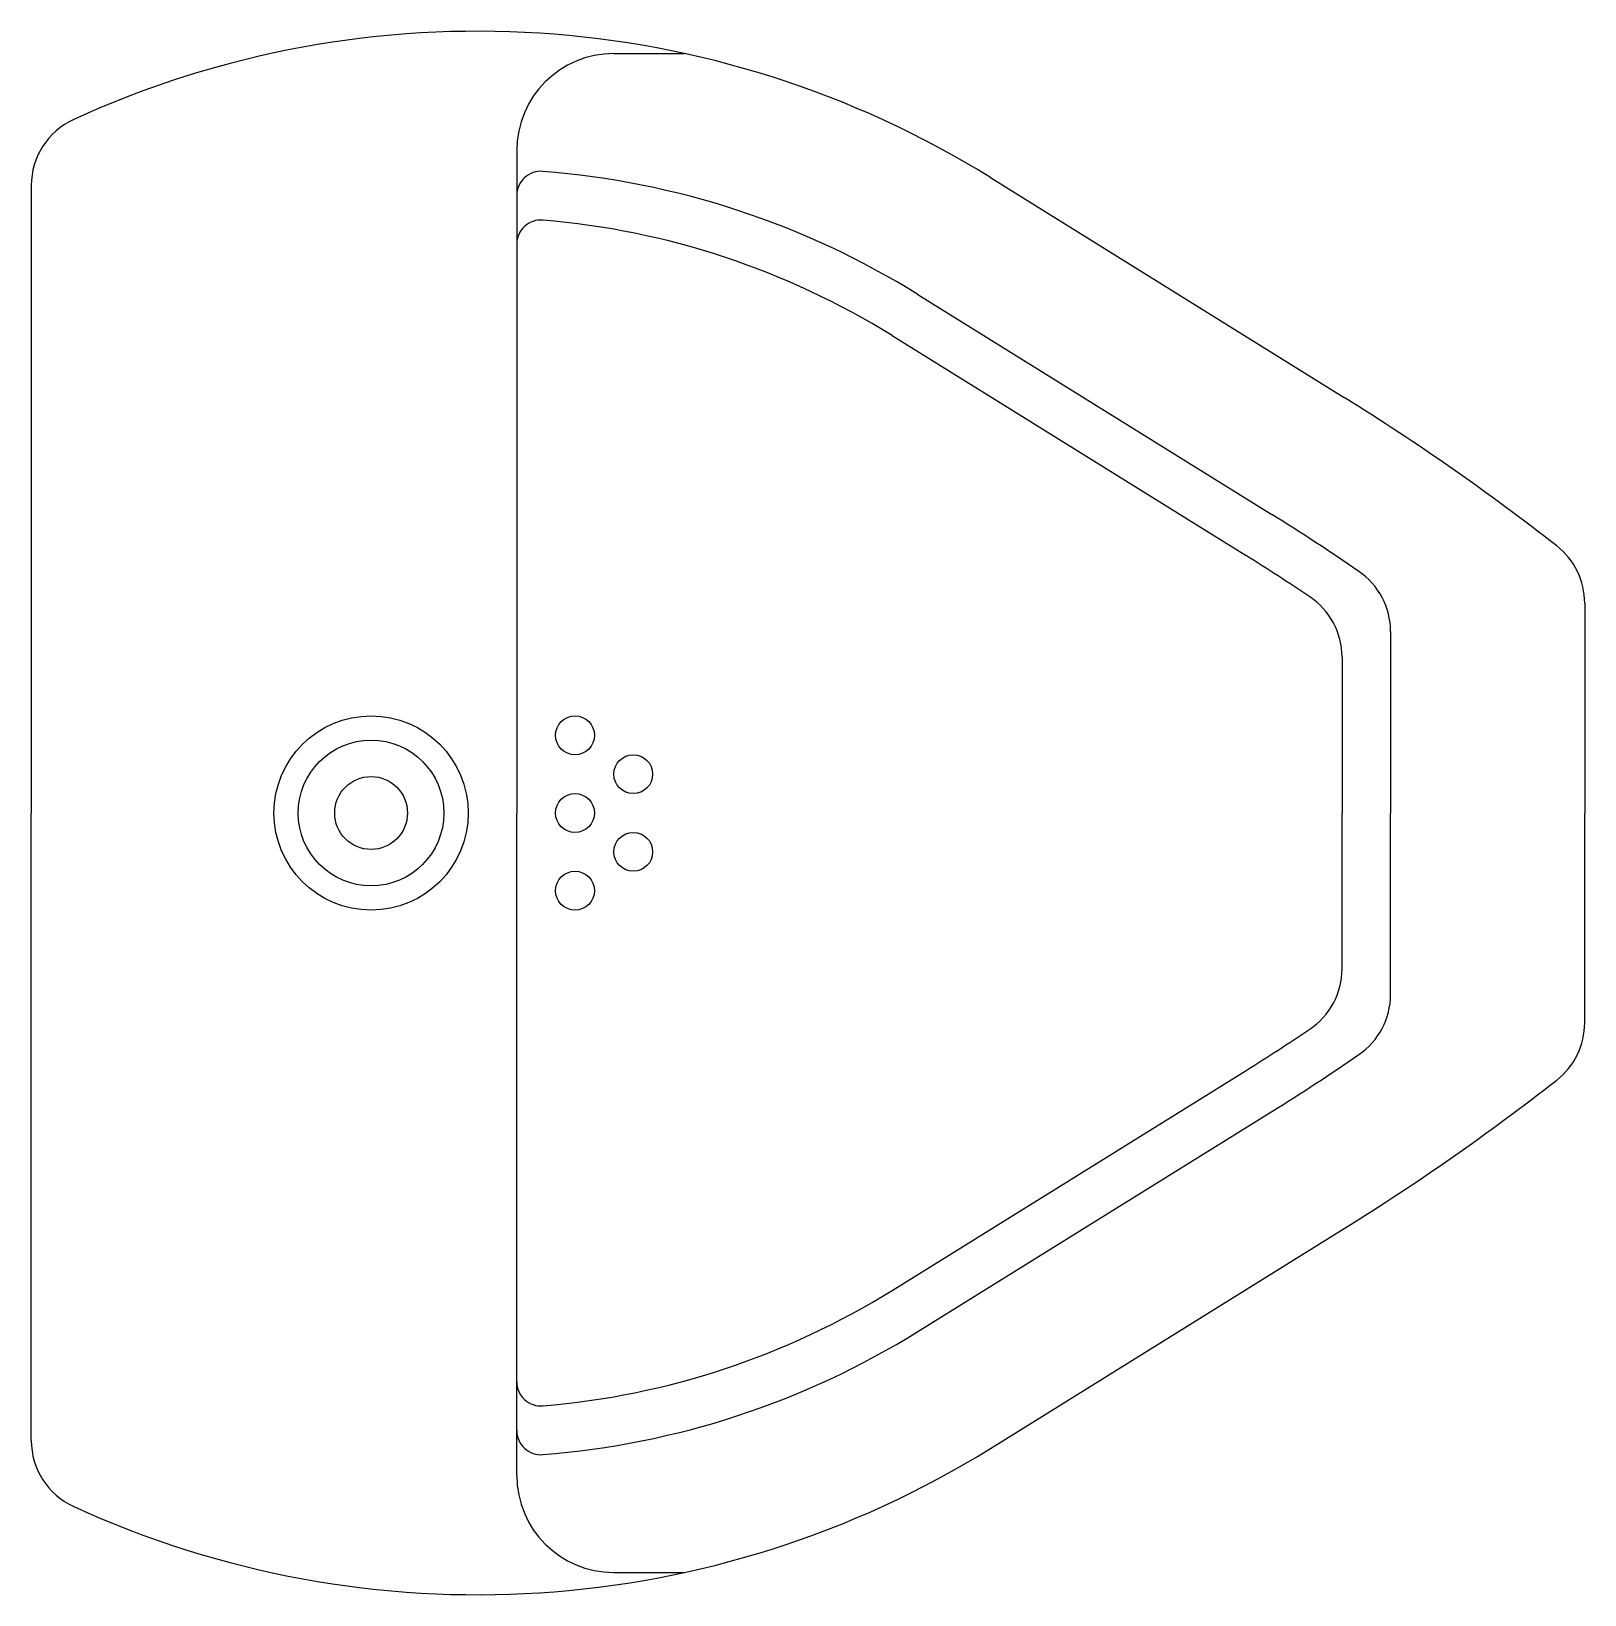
# Model space of a CAD drawing. Header units: millimetres. Extents: x -2969.511 to -2969.191, y 2964.618 to 2964.94.
import ezdxf

# ---------------------------------------------------------------- set-up
doc = ezdxf.new("R2010")
doc.units = ezdxf.units.MM
doc.header["$LTSCALE"] = 10
doc.layers.add('banheiro_louças', color=2, linetype='Continuous')

msp = doc.modelspace()

# ---------------------------------------------------------------- linework, layer by layer
at = {"layer": 'banheiro_louças'}
for p, q in [((-2969.390795184451, 2964.93517715806), (-2969.376238508783, 2964.93517715806)), ((-2969.410795184451, 2964.915177158061), (-2969.410795184451, 2964.77875727843)), ((-2969.313226200783, 2964.909625432261), (-2969.240327310673, 2964.864320520387)), ((-2969.510795184448, 2964.907971427654), (-2969.510795184448, 2964.77875727843)), ((-2969.328182042217, 2964.885560398336), (-2969.255283152107, 2964.840255486462)), ((-2969.3334604914, 2964.877066990644), (-2969.26056160129, 2964.831762078771)), ((-2969.190795184456, 2964.82194565037), (-2969.190795184456, 2964.77875727843)), ((-2969.230795184455, 2964.816140858657), (-2969.230795184455, 2964.77875727843)), ((-2969.240795184454, 2964.810838809781), (-2969.240795184454, 2964.77875727843)), ((-2969.510795184448, 2964.649543129207), (-2969.510795184448, 2964.77875727843)), ((-2969.410795184451, 2964.6423373988), (-2969.410795184451, 2964.77875727843)), ((-2969.240795184454, 2964.746675747079), (-2969.240795184454, 2964.77875727843)), ((-2969.230795184455, 2964.741373698203), (-2969.230795184455, 2964.77875727843)), ((-2969.190795184456, 2964.73556890649), (-2969.190795184456, 2964.77875727843)), ((-2969.3334604914, 2964.680447566216), (-2969.26056160129, 2964.72575247809)), ((-2969.328182042217, 2964.671954158524), (-2969.255283152107, 2964.717259070399)), ((-2969.313226200783, 2964.6478891246), (-2969.240327310673, 2964.693194036473)), ((-2969.390795184451, 2964.6223373988), (-2969.376238508783, 2964.6223373988))]:
    msp.add_line(p, q, dxfattribs=at)
at = {"layer": 'banheiro_louças', "color": 1}
for centre, radius in [((-2969.44079518445, 2964.77875727843), 0.01999999999952706), ((-2969.398795184452, 2964.79475727843), 0.003999999999905413), ((-2969.44079518445, 2964.77875727843), 0.0149999999996453), ((-2969.386795184452, 2964.78675727843), 0.003999999999905413), ((-2969.44079518445, 2964.77875727843), 0.007499999999822649), ((-2969.398795184452, 2964.77875727843), 0.003999999999905413), ((-2969.386795184452, 2964.77075727843), 0.003999999999905413), ((-2969.398795184452, 2964.76275727843), 0.003999999999905413)]:
    msp.add_circle(centre, radius, dxfattribs=at)
at = {"layer": 'banheiro_louças'}
for centre, radius, start, end in [((-2969.418795184451, 2964.739757278431), 0.1999999999952707, 58.14004003790914, 114.5959307936286), ((-2969.390795184452, 2964.915177158061), 0.01999999999952706, 90, 180), ((-2969.495795184449, 2964.907971427654), 0.0149999999996453, 114.5959307936286, 180), ((-2969.405795184451, 2964.905915724237), 0.004999999999881766, 85.52637311086079, 180), ((-2969.418795184451, 2964.739757278431), 0.171666220670748, 58.14004003790914, 85.52637311086079), ((-2969.405795184451, 2964.895883204207), 0.004999999999881766, 85.24018283592518, 180), ((-2969.418795184451, 2964.739757278431), 0.1616662206709844, 58.14004003790914, 85.24018283592518), ((-2969.504249769842, 2964.439650135813), 0.4999999999881769, 52.02116964147554, 58.14004003790914), ((-2969.504249769842, 2964.439650135813), 0.4716662206636542, 55.53105282156113, 58.14004003790914), ((-2969.504249769842, 2964.439650135813), 0.4616662206638907, 56.20368532568813, 58.14004003790914), ((-2969.205795184456, 2964.82194565037), 0.0149999999996453, 0, 52.02116964147554), ((-2969.245795184455, 2964.816140858657), 0.0149999999996453, 0, 55.53105282156113), ((-2969.255795184455, 2964.810838809781), 0.0149999999996453, 0, 56.20368532568813), ((-2969.255795184455, 2964.746675747079), 0.0149999999996453, 303.7963146743119, 0), ((-2969.245795184455, 2964.741373698203), 0.0149999999996453, 304.4689471784388, 0), ((-2969.205795184456, 2964.73556890649), 0.0149999999996453, 307.9788303585244, 0), ((-2969.504249769842, 2965.117864421048), 0.4616662206638907, 301.8599599620908, 303.7963146743119), ((-2969.504249769842, 2965.117864421048), 0.4716662206636542, 301.8599599620908, 304.4689471784388), ((-2969.504249769842, 2965.117864421048), 0.4999999999881769, 301.8599599620908, 307.9788303585244), ((-2969.418795184451, 2964.817757278429), 0.1616662206709844, 274.7598171640748, 301.8599599620908), ((-2969.418795184451, 2964.817757278429), 0.171666220670748, 274.4736268891392, 301.8599599620908), ((-2969.405795184451, 2964.661631352653), 0.004999999999881766, 180, 274.7598171640748), ((-2969.405795184451, 2964.651598832623), 0.004999999999881766, 180, 274.4736268891392), ((-2969.495795184449, 2964.649543129207), 0.0149999999996453, 180, 245.4040692063714), ((-2969.418795184451, 2964.817757278429), 0.1999999999952707, 245.4040692063714, 301.8599599620908), ((-2969.390795184452, 2964.6423373988), 0.01999999999952706, 180, 270)]:
    msp.add_arc(centre, radius, start, end, dxfattribs=at)

doc.saveas('drawing.dxf')
